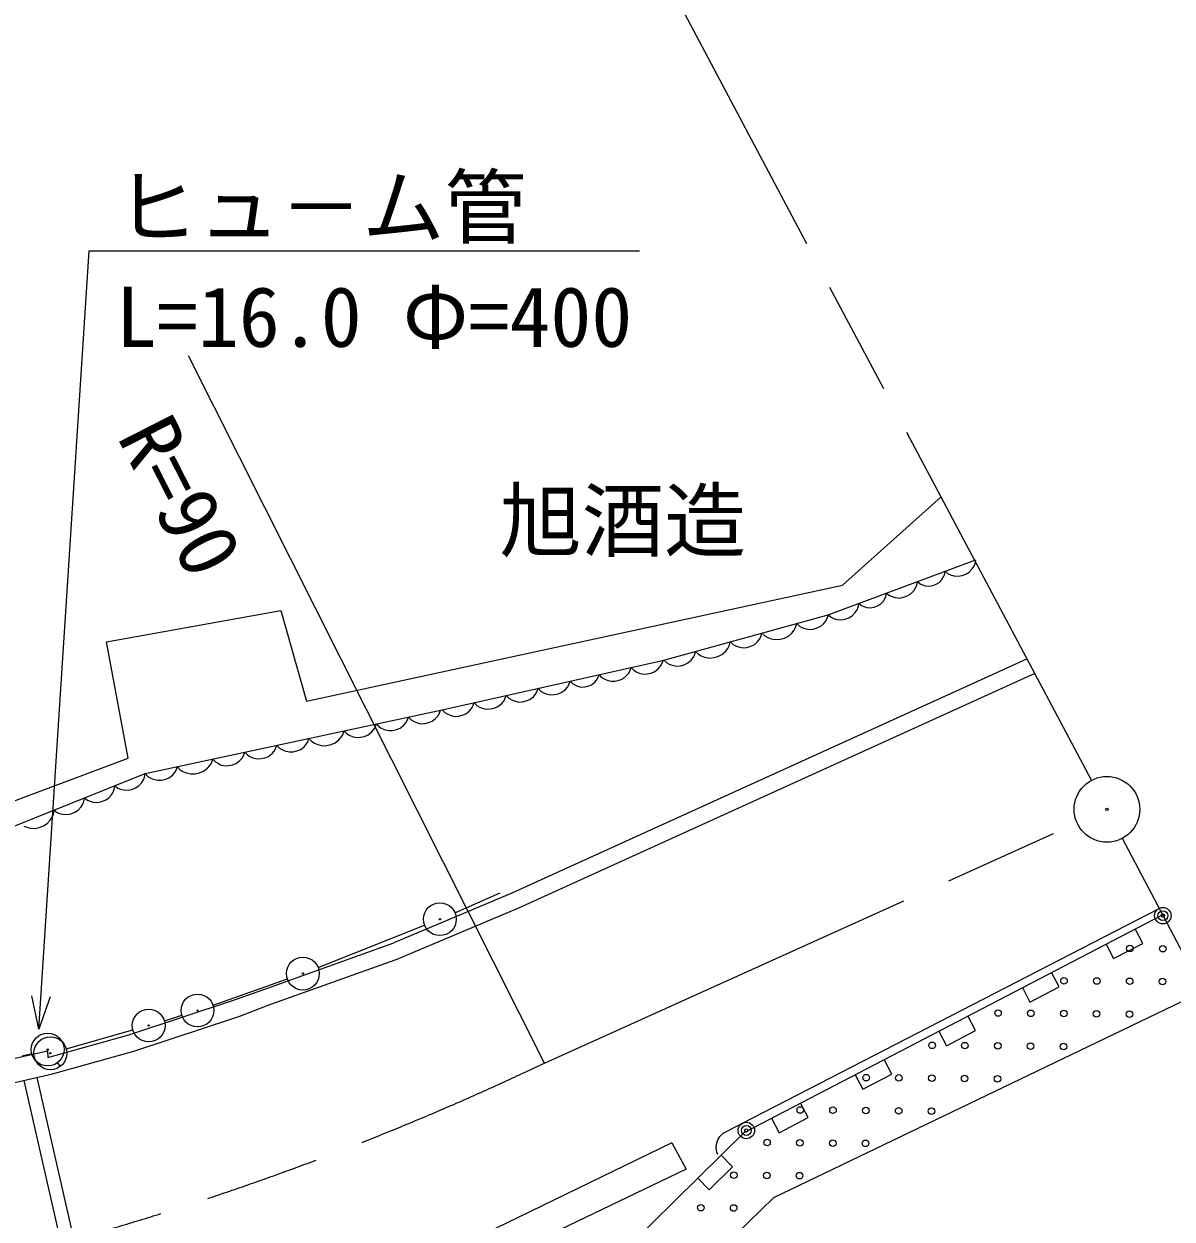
# Model space of a CAD drawing. Units: millimetres, scale not verified. Extents: x 40000 to 680000, y 20000 to 380000.
# Drawn here: x 513162 to 548118, y 280070 to 316451 of the extents above; entities that cross this region are included whole.
import ezdxf
from ezdxf.enums import TextEntityAlignment as Align

# ---------------------------------------------------------------- set-up
doc = ezdxf.new("R2010")
doc.units = ezdxf.units.MM
doc.header["$LTSCALE"] = 1000
doc.linetypes.add('CHAIN', pattern=[18.5, 12, -1.5, 3.5, -1.5])
for name, color, linetype, lineweight in [('M-BGD', 7, 'Continuous', 13), ('M-BMK', 2, 'CHAIN', 13), ('M-BMK-ROW', 30, 'Continuous', 13), ('M-BMK-SRVR', 3, 'Continuous', 13), ('M-STR-HTXT', 7, 'Continuous', 13)]:
    doc.layers.add(name, color=color, linetype=linetype, lineweight=lineweight)
doc.layers.add('M-BGD-HTXT', color=7, linetype='Continuous')
doc.styles.add('ＭＳ ゴシック', font='')
doc.styles.get('ＭＳ ゴシック').set_extended_font_data('MS Gothic')

msp = doc.modelspace()

# ---------------------------------------------------------------- linework, layer by layer
at = {"layer": 'M-BGD'}
for p, q in [((538085, 299368), (541085, 302058)), ((537646, 298462), (542112, 300124)), ((541189, 299684), (541208, 299788)), ((541208, 299788), (541299, 299715)), ((541943, 299762), (542034, 299860)), ((542034, 299860), (542088, 299945)), ((542088, 299945), (542124, 300022)), ((542124, 300022), (542145, 300136)), ((540343, 299359), (540364, 299474)), ((540364, 299474), (540446, 299408)), ((540931, 299396), (541026, 299451)), ((541026, 299451), (541108, 299539)), ((541108, 299539), (541157, 299615)), ((541157, 299615), (541189, 299684)), ((541299, 299715), (541376, 299679)), ((541376, 299679), (541472, 299651)), ((541472, 299651), (541605, 299637)), ((541605, 299637), (541725, 299660)), ((541725, 299660), (541837, 299702)), ((541837, 299702), (541943, 299762)), ((521770, 295831), (538085, 299368)), ((539408, 299022), (539427, 299125)), ((539427, 299125), (539518, 299052)), ((540057, 299039), (540162, 299100)), ((540162, 299100), (540254, 299198)), ((540254, 299198), (540308, 299282)), ((540308, 299282), (540343, 299359)), ((540446, 299408), (540516, 299376)), ((540516, 299376), (540602, 299351)), ((540602, 299351), (540722, 299338)), ((540722, 299338), (540830, 299359)), ((540830, 299359), (540931, 299396)), ((538527, 298619), (538562, 298696)), ((538562, 298696), (538584, 298811)), ((538584, 298811), (538666, 298745)), ((538666, 298745), (538735, 298714)), ((538735, 298714), (538821, 298688)), ((538941, 298675), (539049, 298696)), ((539049, 298696), (539150, 298734)), ((539150, 298734), (539245, 298788)), ((539245, 298788), (539327, 298876)), ((539327, 298876), (539376, 298952)), ((539376, 298952), (539408, 299022)), ((539518, 299052), (539595, 299017)), ((539595, 299017), (539691, 298988)), ((539691, 298988), (539825, 298974)), ((539825, 298974), (539944, 298997)), ((539944, 298997), (540057, 299039)), ((515674, 297642), (520981, 298591)), ((520981, 298591), (521770, 295831)), ((532647, 297082), (537646, 298462)), ((537581, 298280), (537622, 298353)), ((537622, 298353), (537653, 298464)), ((537646, 298462), (537738, 298389)), ((537738, 298389), (537815, 298354)), ((537815, 298354), (537911, 298326)), ((538044, 298311), (538163, 298334)), ((538163, 298334), (538276, 298376)), ((538276, 298376), (538381, 298437)), ((538381, 298437), (538473, 298535)), ((538473, 298535), (538527, 298619)), ((538821, 298688), (538941, 298675)), ((536544, 297910), (536611, 297996)), ((536611, 297996), (536656, 298076)), ((536656, 298076), (536690, 298198)), ((536690, 298198), (536775, 298119)), ((536775, 298119), (536849, 298078)), ((536849, 298078), (536942, 298043)), ((536942, 298043), (537074, 298018)), ((537074, 298018), (537195, 298031)), ((537195, 298031), (537310, 298063)), ((537310, 298063), (537420, 298114)), ((537420, 298114), (537520, 298202)), ((537520, 298202), (537581, 298280)), ((537911, 298326), (538044, 298311)), ((516332, 294105), (515674, 297642)), ((534635, 297518), (534668, 297640)), ((534668, 297640), (534753, 297561)), ((535399, 297555), (535498, 297644)), ((535498, 297644), (535559, 297722)), ((535559, 297722), (535600, 297795)), ((535600, 297795), (535631, 297906)), ((535631, 297906), (535724, 297819)), ((535724, 297819), (535806, 297774)), ((535806, 297774), (535908, 297735)), ((535908, 297735), (536053, 297708)), ((536053, 297708), (536186, 297722)), ((536186, 297722), (536313, 297757)), ((536313, 297757), (536435, 297813)), ((536435, 297813), (536544, 297910)), ((533537, 297164), (533579, 297237)), ((533579, 297237), (533610, 297347)), ((533610, 297347), (533703, 297261)), ((533703, 297261), (533784, 297216)), ((534292, 297199), (534413, 297255)), ((534413, 297255), (534522, 297352)), ((534522, 297352), (534589, 297438)), ((534589, 297438), (534635, 297518)), ((534753, 297561), (534827, 297520)), ((534827, 297520), (534920, 297485)), ((534920, 297485), (535052, 297460)), ((535052, 297460), (535173, 297473)), ((535173, 297473), (535289, 297505)), ((535289, 297505), (535399, 297555)), ((525893, 295572), (532647, 297082)), ((532474, 296821), (532539, 296896)), ((532539, 296896), (532584, 296967)), ((532584, 296967), (532621, 297076)), ((532647, 297082), (532732, 297003)), ((532732, 297003), (532806, 296962)), ((532806, 296962), (532899, 296927)), ((532899, 296927), (533031, 296902)), ((533031, 296902), (533151, 296915)), ((533151, 296915), (533267, 296946)), ((533267, 296946), (533377, 296997)), ((533377, 296997), (533476, 297086)), ((533476, 297086), (533537, 297164)), ((533784, 297216), (533887, 297177)), ((533887, 297177), (534032, 297149)), ((534032, 297149), (534165, 297164)), ((534165, 297164), (534292, 297199)), ((543705, 297122), (543083, 296837)), ((543083, 296837), (528019, 289992)), ((530597, 296478), (530638, 296542)), ((530638, 296542), (530671, 296640)), ((530671, 296640), (530751, 296557)), ((530751, 296557), (530823, 296513)), ((530823, 296513), (530914, 296473)), ((531283, 296474), (531396, 296520)), ((531396, 296520), (531499, 296603)), ((531499, 296603), (531564, 296678)), ((531564, 296678), (531609, 296749)), ((531609, 296749), (531646, 296858)), ((531646, 296858), (531726, 296775)), ((531726, 296775), (531798, 296731)), ((531798, 296731), (531889, 296691)), ((531889, 296691), (532020, 296659)), ((532020, 296659), (532141, 296666)), ((532141, 296666), (532258, 296692)), ((532258, 296692), (532371, 296738)), ((532371, 296738), (532474, 296821)), ((543942, 296680), (543290, 296382)), ((543290, 296382), (528220, 289534)), ((528782, 296117), (528818, 296226)), ((528818, 296226), (528899, 296143)), ((529543, 296106), (529647, 296189)), ((529647, 296189), (529712, 296264)), ((529712, 296264), (529757, 296335)), ((529757, 296335), (529793, 296444)), ((529793, 296444), (529866, 296369)), ((529866, 296369), (529930, 296329)), ((529930, 296329), (530012, 296293)), ((530012, 296293), (530130, 296265)), ((530130, 296265), (530239, 296271)), ((530239, 296271), (530344, 296295)), ((530344, 296295), (530446, 296336)), ((530446, 296336), (530539, 296411)), ((530539, 296411), (530597, 296478)), ((530914, 296473), (531045, 296441)), ((531045, 296441), (531166, 296448)), ((531166, 296448), (531283, 296474)), ((526832, 295681), (526868, 295790)), ((526868, 295790), (526949, 295707)), ((527697, 295753), (527761, 295828)), ((527761, 295828), (527807, 295899)), ((527807, 295899), (527843, 296008)), ((527843, 296008), (527924, 295925)), ((527924, 295925), (527995, 295881)), ((527995, 295881), (528087, 295841)), ((528087, 295841), (528217, 295809)), ((528217, 295809), (528339, 295816)), ((528339, 295816), (528456, 295842)), ((528456, 295842), (528568, 295888)), ((528568, 295888), (528672, 295971)), ((528672, 295971), (528736, 296046)), ((528736, 296046), (528782, 296117)), ((528899, 296143), (528971, 296099)), ((528971, 296099), (529062, 296058)), ((529062, 296058), (529192, 296027)), ((529192, 296027), (529314, 296034)), ((529314, 296034), (529431, 296060)), ((529431, 296060), (529543, 296106)), ((516858, 293631), (525893, 295572)), ((525763, 295383), (525808, 295453)), ((525808, 295453), (525846, 295562)), ((525893, 295572), (525974, 295489)), ((525974, 295489), (526045, 295445)), ((526045, 295445), (526137, 295405)), ((526505, 295406), (526618, 295452)), ((526618, 295452), (526722, 295535)), ((526722, 295535), (526786, 295610)), ((526786, 295610), (526832, 295681)), ((526949, 295707), (527020, 295663)), ((527020, 295663), (527112, 295623)), ((527112, 295623), (527242, 295591)), ((527242, 295591), (527363, 295598)), ((527363, 295598), (527480, 295624)), ((527480, 295624), (527593, 295670)), ((527593, 295670), (527697, 295753)), ((523855, 295033), (523892, 295142)), ((523892, 295142), (523972, 295059)), ((523972, 295059), (524043, 295014)), ((524616, 295016), (524720, 295099)), ((524720, 295099), (524786, 295173)), ((524786, 295173), (524832, 295243)), ((524832, 295243), (524869, 295352)), ((524869, 295352), (524949, 295268)), ((524949, 295268), (525020, 295223)), ((525020, 295223), (525111, 295183)), ((525111, 295183), (525241, 295150)), ((525241, 295150), (525363, 295156)), ((525363, 295156), (525480, 295181)), ((525480, 295181), (525593, 295226)), ((525593, 295226), (525697, 295309)), ((525697, 295309), (525763, 295383)), ((526137, 295405), (526267, 295373)), ((526267, 295373), (526388, 295380)), ((526388, 295380), (526505, 295406)), ((521803, 294593), (521841, 294701)), ((521841, 294701), (521928, 294610)), ((522752, 294654), (522824, 294735)), ((522824, 294735), (522874, 294813)), ((522874, 294813), (522915, 294932)), ((522915, 294932), (522995, 294849)), ((522995, 294849), (523066, 294804)), ((523066, 294804), (523157, 294763)), ((523157, 294763), (523287, 294730)), ((523287, 294730), (523409, 294736)), ((523409, 294736), (523526, 294762)), ((523526, 294762), (523639, 294806)), ((523639, 294806), (523744, 294889)), ((523744, 294889), (523809, 294963)), ((523809, 294963), (523855, 295033)), ((524043, 295014), (524134, 294973)), ((524134, 294973), (524264, 294940)), ((524264, 294940), (524386, 294946)), ((524386, 294946), (524503, 294971)), ((524503, 294971), (524616, 295016)), ((520781, 294313), (520826, 294383)), ((520826, 294383), (520864, 294491)), ((520864, 294491), (520944, 294408)), ((520944, 294408), (521015, 294363)), ((521015, 294363), (521106, 294322)), ((521475, 294321), (521588, 294365)), ((521588, 294365), (521692, 294448)), ((521692, 294448), (521757, 294522)), ((521757, 294522), (521803, 294593)), ((521928, 294610), (522007, 294560)), ((522007, 294560), (522107, 294515)), ((522107, 294515), (522250, 294479)), ((522250, 294479), (522384, 294486)), ((522384, 294486), (522513, 294514)), ((522513, 294514), (522637, 294562)), ((522637, 294562), (522752, 294654)), ((510148, 291776), (516332, 294105)), ((518869, 293952), (518910, 294072)), ((518910, 294072), (518990, 293988)), ((518990, 293988), (519061, 293943)), ((519634, 293945), (519738, 294028)), ((519738, 294028), (519804, 294103)), ((519804, 294103), (519850, 294173)), ((519850, 294173), (519887, 294282)), ((519887, 294282), (519967, 294198)), ((519967, 294198), (520038, 294153)), ((520038, 294153), (520129, 294112)), ((520129, 294112), (520259, 294080)), ((520259, 294080), (520381, 294086)), ((520381, 294086), (520498, 294111)), ((520498, 294111), (520611, 294155)), ((520611, 294155), (520715, 294238)), ((520715, 294238), (520781, 294313)), ((521106, 294322), (521236, 294290)), ((521236, 294290), (521358, 294296)), ((521358, 294296), (521475, 294321)), ((510280, 291000), (516858, 293631)), ((516838, 293517), (516856, 293630)), ((516858, 293631), (516938, 293547)), ((517687, 293587), (517752, 293662)), ((517752, 293662), (517798, 293732)), ((517798, 293732), (517835, 293841)), ((517835, 293841), (517923, 293749)), ((517923, 293749), (518002, 293699)), ((518002, 293699), (518102, 293654)), ((518102, 293654), (518245, 293619)), ((518245, 293619), (518379, 293625)), ((518379, 293625), (518508, 293653)), ((518508, 293653), (518632, 293702)), ((518632, 293702), (518747, 293793)), ((518747, 293793), (518819, 293875)), ((518819, 293875), (518869, 293952)), ((519061, 293943), (519152, 293902)), ((519152, 293902), (519282, 293870)), ((519282, 293870), (519404, 293876)), ((519404, 293876), (519521, 293901)), ((519521, 293901), (519634, 293945)), ((515912, 293146), (515930, 293260)), ((515930, 293260), (516023, 293191)), ((516562, 293194), (516665, 293256)), ((516665, 293256), (516754, 293356)), ((516754, 293356), (516805, 293440)), ((516805, 293440), (516838, 293517)), ((516938, 293547), (517010, 293502)), ((517010, 293502), (517101, 293462)), ((517101, 293462), (517231, 293429)), ((517231, 293429), (517352, 293435)), ((517352, 293435), (517470, 293460)), ((517470, 293460), (517583, 293505)), ((517583, 293505), (517687, 293587)), ((514986, 292776), (515004, 292889)), ((515004, 292889), (515097, 292820)), ((515636, 292823), (515739, 292886)), ((515739, 292886), (515828, 292985)), ((515828, 292985), (515879, 293069)), ((515879, 293069), (515912, 293146)), ((516023, 293191), (516102, 293158)), ((516102, 293158), (516198, 293133)), ((516198, 293133), (516332, 293123)), ((516332, 293123), (516451, 293149)), ((516451, 293149), (516562, 293194)), ((514058, 292394), (514078, 292519)), ((514078, 292519), (514171, 292450)), ((514709, 292453), (514813, 292516)), ((514813, 292516), (514901, 292615)), ((514901, 292615), (514953, 292699)), ((514953, 292699), (514986, 292776)), ((515097, 292820), (515175, 292788)), ((515175, 292788), (515272, 292763)), ((515272, 292763), (515406, 292753)), ((515406, 292753), (515524, 292779)), ((515524, 292779), (515636, 292823)), ((513868, 292108), (513965, 292217)), ((513965, 292217), (514022, 292309)), ((514022, 292309), (514058, 292394)), ((514171, 292450), (514249, 292417)), ((514249, 292417), (514346, 292392)), ((514346, 292392), (514479, 292382)), ((514479, 292382), (514598, 292408)), ((514598, 292408), (514709, 292453)), ((513161, 292035), (513247, 292000)), ((513247, 292000), (513354, 291972)), ((513354, 291972), (513501, 291961)), ((513501, 291961), (513631, 291990)), ((513631, 291990), (513754, 292039)), ((513754, 292039), (513868, 292108)), ((528019, 289992), (524427, 288477)), ((528220, 289534), (524611, 288012)), ((535041, 282989), (547722, 289529)), ((535091, 282708), (547824, 289336)), ((547225, 288461), (546994, 288904)), ((520463, 287056), (524427, 288477)), ((546107, 288443), (546338, 287999)), ((546338, 287999), (547225, 288461)), ((520571, 286573), (524611, 288012)), ((544678, 287135), (544447, 287579)), ((519576, 286739), (520463, 287056)), ((543560, 287117), (543791, 286673)), ((543791, 286673), (544678, 287135)), ((516358, 285682), (519576, 286739)), ((549053, 287001), (535978, 280719)), ((519738, 286245), (520571, 286573)), ((516510, 285185), (519738, 286245)), ((542132, 285809), (541901, 286253)), ((513895, 284988), (516358, 285682)), ((541014, 285791), (541245, 285348)), ((541245, 285348), (542132, 285809)), ((510197, 284357), (513877, 285190)), ((513877, 285190), (513895, 284988)), ((514036, 284487), (516510, 285185)), ((539585, 284484), (539354, 284927)), ((514182, 284827), (514264, 284716)), ((510356, 283655), (514036, 284487)), ((513162, 284290), (516042, 271650)), ((513552, 284378), (516432, 271739)), ((538467, 284465), (538698, 284022)), ((538698, 284022), (539585, 284484)), ((537039, 283158), (536808, 283601)), ((535921, 283140), (536152, 282696)), ((536152, 282696), (537039, 283158)), ((528737, 276457), (535091, 282708)), ((534348, 282587), (534454, 282686)), ((534454, 282686), (534596, 282760)), ((534596, 282760), (535041, 282989)), ((532890, 282389), (526321, 279208)), ((532890, 282389), (533329, 281590)), ((534236, 282236), (534244, 282353)), ((534244, 282353), (534287, 282487)), ((534287, 282487), (534348, 282587)), ((534256, 282111), (534236, 282236)), ((534292, 282040), (534256, 282111)), ((534739, 281660), (534389, 282017)), ((534026, 280959), (534739, 281660)), ((533329, 281590), (528721, 279380)), ((533676, 281315), (534026, 280959)), ((535978, 280719), (530004, 274898))]:
    msp.add_line(p, q, dxfattribs=at)
for centre, radius in [((547837, 289307), 250), ((547837, 289307), 150), ((547837, 289307), 50), ((546835, 288308), 100), ((547835, 288300), 100), ((544827, 287325), 100), ((545827, 287317), 100), ((546827, 287308), 100), ((547827, 287300), 100), ((542819, 286342), 100), ((543819, 286333), 100), ((544819, 286325), 100), ((545819, 286317), 100), ((546819, 286309), 100), ((540811, 285358), 100), ((541811, 285350), 100), ((542811, 285342), 100), ((543811, 285333), 100), ((544811, 285325), 100), ((538802, 284375), 100), ((539802, 284366), 100), ((540802, 284358), 100), ((541802, 284350), 100), ((542802, 284342), 100), ((536794, 283391), 100), ((537794, 283383), 100), ((538794, 283375), 100), ((539794, 283366), 100), ((540794, 283358), 100), ((535155, 282767), 250), ((535155, 282767), 150), ((535155, 282767), 50), ((535786, 282399), 100), ((536786, 282391), 100), ((537786, 282383), 100), ((538786, 282375), 100), ((534778, 281408), 100), ((535778, 281399), 100), ((536778, 281391), 100), ((533770, 280416), 100), ((534770, 280408), 100)]:
    msp.add_circle(centre, radius, dxfattribs=at)
at = {"layer": 'M-BMK'}
for p, q in [((545672, 293415), (532810, 317647)), ((529014, 284820), (545226, 292133)), ((546595, 291670), (562596, 261282))]:
    msp.add_line(p, q, dxfattribs=at)
msp.add_arc((490380, 366106), 90000, 268.00816, 295.42099, dxfattribs=at)
at = {"layer": 'M-BMK-ROW'}
for p, q in [((526285, 289397), (527664, 289997)), ((522119, 287727), (525361, 289013)), ((518919, 286585), (521183, 287378)), ((517437, 286109), (517970, 286273)), ((514449, 285254), (516478, 285826)), ((513112, 285042), (513400, 285112))]:
    msp.add_line(p, q, dxfattribs=at)
for centre, radius in [((525826, 289198), 500), ((525826, 289198), 20), ((521655, 287543), 500), ((521655, 287543), 20), ((518447, 286420), 500), ((516960, 285962), 500), ((518447, 286420), 20), ((516960, 285962), 20), ((513886, 285230), 500), ((513968, 285118), 500), ((513886, 285230), 20), ((513968, 285118), 20)]:
    msp.add_circle(centre, radius, dxfattribs=at)
at = {"layer": 'M-BMK-SRVR'}
for radius in [1000, 40]:
    msp.add_circle((546135, 292543), radius, dxfattribs=at)
at = {"layer": 'M-STR-HTXT'}
for p, q in [((513613, 285851), (515153, 309545)), ((515153, 309545), (531903, 309545)), ((529014, 284820), (518173, 306345)), ((513613, 285851), (513398, 286867)), ((513957, 286831), (513613, 285851))]:
    msp.add_line(p, q, dxfattribs=at)

# ---------------------------------------------------------------- texts
at = {"layer": 'M-BGD-HTXT', "style": 'ＭＳ ゴシック'}
msp.add_text('旭酒造', height=1833, dxfattribs=at).set_placement((527649, 299869), align=Align.BOTTOM_LEFT)
at = {"layer": 'M-STR-HTXT', "style": 'ＭＳ ゴシック'}
for s, p in [('ヒュ－ム管', (515964, 309411)), ('L=16.0 Φ=400', (515964, 306070))]:
    msp.add_text(s, height=1833, dxfattribs=at).set_placement(p, align=Align.BOTTOM_LEFT)
msp.add_text('R=90', height=1833, rotation=297, dxfattribs=at).set_placement((515491, 303638), align=Align.BOTTOM_LEFT)

doc.saveas('drawing.dxf')
